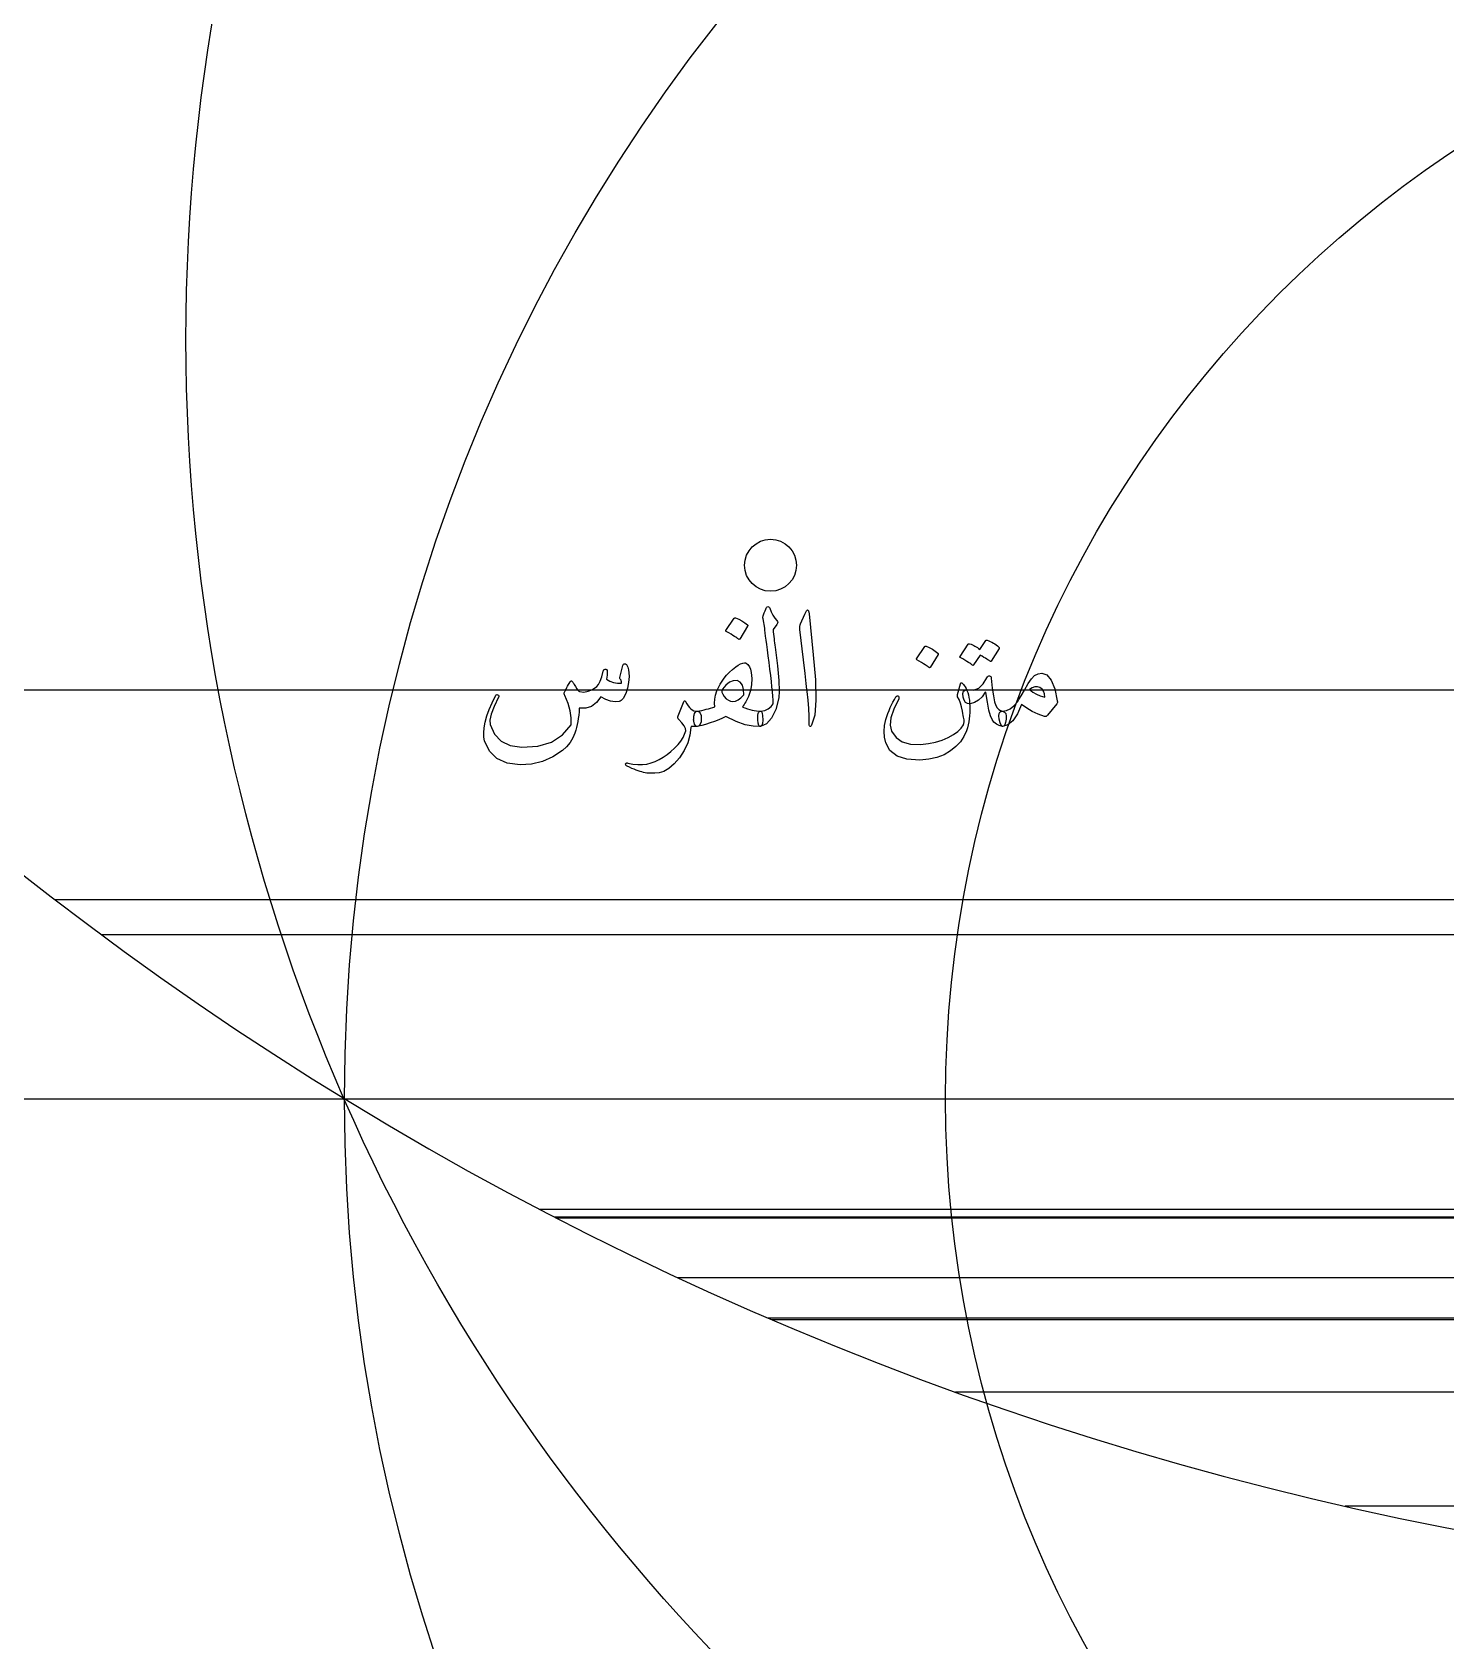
# Model space of a CAD drawing. Header units: millimetres. Extents: x -91 to 91, y -91 to 116.
# Drawn here: x -63.23 to -19.68, y -16.7 to 32.87 of the extents above; entities that cross this region are included whole.
import ezdxf

# ---------------------------------------------------------------- set-up
doc = ezdxf.new("R2010")
doc.units = ezdxf.units.MM
for name, color, linetype in [('CUT_OUTER', 1, 'Continuous'), ('ENGRAVE', 7, 'Continuous'), ('ENGRAVE_FINE', 8, 'Continuous'), ('TEXT', 5, 'Continuous')]:
    doc.layers.add(name, color=color, linetype=linetype)

msp = doc.modelspace()

# ---------------------------------------------------------------- linework, layer by layer
at = {"layer": 'CUT_OUTER'}
msp.add_arc((0, 0), 91, 177.91058, 3.515654, dxfattribs=at)
at = {"layer": 'ENGRAVE'}
msp.add_lwpolyline([(-81.9, 0), (81.9, 0)], dxfattribs=at)
for centre, radius in [((0, 0), 90.5359), ((0, 0), 88.1535), ((0, 0), 83.7291), ((0, 0), 81.9), ((0, 23.4034), 58.4966), ((0, 0), 53.6109), ((0, 0), 35.0931), ((-40.4864, 16.4431), 0.8)]:
    msp.add_circle(centre, radius, dxfattribs=at)
msp.add_arc((0, 87.485), 102.6048, 219.725372, 320.274628, dxfattribs=at)
at = {"layer": 'ENGRAVE_FINE'}
for points in [[(70.1335, 12.5914), (-70.1335, 12.5914)], [(62.5216, 6.129), (-62.5216, 6.129)], [(61.0906, 5.049), (-61.0906, 5.049)], [(47.6005, -3.4102), (-47.6005, -3.4102)], [(47.1392, -3.6503), (-47.1392, -3.6503)], [(47.0811, -3.6803), (-47.0811, -3.6803)], [(43.349, -5.5129), (-43.349, -5.5129)], [(40.5577, -6.7637), (-40.5577, -6.7637)], [(40.4367, -6.8157), (-40.4367, -6.8157)], [(34.7867, -9.0429), (-34.7867, -9.0429)], [(22.7858, -12.5578), (-22.7858, -12.5578)]]:
    msp.add_lwpolyline(points, dxfattribs=at)
at = {"layer": 'TEXT'}
for points in [[(-40.7137, 14.888), (-40.6789, 14.9723), (-40.6517, 15.0391), (-40.6324, 15.0885), (-40.6207, 15.1205), (-40.6117, 15.1409), (-40.6001, 15.1554), (-40.5859, 15.1641), (-40.5691, 15.167), (-40.55, 15.1638), (-40.5342, 15.1541), (-40.5216, 15.138), (-40.5122, 15.1154), (-40.4693, 15.0046), (-40.418, 14.9048), (-40.3582, 14.816), (-40.2901, 14.7382), (-40.271, 14.7133), (-40.2655, 14.6852), (-40.2736, 14.6539), (-40.2952, 14.6194), (-40.4089, 14.4592), (-40.4012, 14.3875), (-40.3934, 14.3171), (-40.3857, 14.248), (-40.3779, 14.1802), (-40.3702, 14.1137), (-40.3624, 14.0485), (-40.3547, 13.9845), (-40.3469, 13.9219), (-40.2756, 13.342), (-40.232, 12.8886), (-40.2161, 12.5618), (-40.2281, 12.3616), (-40.3256, 11.9984), (-40.4528, 11.73), (-40.6098, 11.5566), (-40.7964, 11.4782), (-40.8016, 11.4782), (-40.8067, 11.4782), (-40.8119, 11.4782), (-40.8171, 11.4782), (-40.8477, 11.5072), (-40.8674, 11.5737), (-40.8762, 11.6777), (-40.8739, 11.8192), (-40.869, 11.8715), (-40.8545, 11.9096), (-40.8303, 11.9335), (-40.7964, 11.9431), (-40.6653, 11.9693), (-40.5562, 12.0168), (-40.469, 12.0855), (-40.4037, 12.1756), (-40.4081, 12.2838), (-40.416, 12.4068), (-40.4275, 12.5447), (-40.4425, 12.6975), (-40.4607, 12.8644), (-40.4819, 13.0449), (-40.5059, 13.239), (-40.5329, 13.4466), (-40.5578, 13.6507), (-40.5807, 13.8341), (-40.6017, 13.9968), (-40.6207, 14.1389), (-40.6372, 14.2603), (-40.6504, 14.361), (-40.6605, 14.4411), (-40.6672, 14.5005), (-40.7189, 14.795), (-40.7205, 14.8241), (-40.7202, 14.8493), (-40.7179, 14.8706), (-40.7137, 14.888)], [(-39.4325, 14.9397), (-39.383, 15.0353), (-39.3433, 15.0689), (-39.3133, 15.0404), (-39.293, 14.95), (-39.1741, 13.6842), (-39.1034, 12.9073), (-39.0876, 12.2867), (-39.1267, 11.8224), (-39.2206, 11.5143), (-39.2377, 11.4891), (-39.2529, 11.4756), (-39.2662, 11.4736), (-39.2775, 11.4833), (-39.2865, 11.4985), (-39.293, 11.5182), (-39.2968, 11.5424), (-39.2981, 11.5712), (-39.2981, 11.7949), (-39.3085, 12.0323), (-39.3291, 12.2832), (-39.3601, 12.5476), (-39.3669, 12.6167), (-39.3872, 12.8034), (-39.4211, 13.1075), (-39.4686, 13.5292), (-39.5823, 14.4644), (-39.5849, 14.5141), (-39.5823, 14.56), (-39.5745, 14.6019), (-39.5616, 14.64)], [(-41.6075, 14.8105), (-41.6011, 14.817), (-41.592, 14.8209), (-41.5804, 14.8222), (-41.5662, 14.8209), (-41.4658, 14.7802), (-41.3712, 14.7304), (-41.2824, 14.6717), (-41.1994, 14.6039), (-41.1913, 14.5935), (-41.1878, 14.5832), (-41.1887, 14.5729), (-41.1942, 14.5625), (-41.437, 14.1699), (-41.4461, 14.1605), (-41.4577, 14.1583), (-41.4719, 14.1631), (-41.4887, 14.1751), (-41.5032, 14.1854), (-41.5262, 14.2009), (-41.5575, 14.2216), (-41.5972, 14.2474), (-41.646, 14.2784), (-41.7044, 14.3146), (-41.7725, 14.3559), (-41.8503, 14.4024), (-41.8607, 14.4101), (-41.8658, 14.4179), (-41.8658, 14.4256), (-41.8607, 14.4334)], [(-35.7384, 13.9374), (-35.732, 13.9439), (-35.7229, 13.9477), (-35.7113, 13.949), (-35.6971, 13.9477), (-35.5967, 13.907), (-35.5021, 13.8573), (-35.4133, 13.7986), (-35.3303, 13.7307), (-35.3222, 13.7204), (-35.3187, 13.7101), (-35.3196, 13.6997), (-35.3251, 13.6894), (-35.5679, 13.2968), (-35.577, 13.2874), (-35.5886, 13.2851), (-35.6028, 13.29), (-35.6196, 13.3019), (-35.6341, 13.3123), (-35.6571, 13.3278), (-35.6884, 13.3484), (-35.7281, 13.3743), (-35.7769, 13.4053), (-35.8353, 13.4414), (-35.9034, 13.4828), (-35.9813, 13.5292), (-35.9916, 13.537), (-35.9968, 13.5447), (-35.9968, 13.5525), (-35.9916, 13.5602)], [(-33.8578, 14.1234), (-33.8514, 14.1298), (-33.8423, 14.1337), (-33.8307, 14.135), (-33.8165, 14.1337), (-33.7657, 14.1147), (-33.7164, 14.0937), (-33.6688, 14.0708), (-33.6228, 14.0459), (-33.5781, 14.0188), (-33.5343, 13.9891), (-33.4915, 13.9568), (-33.4497, 13.9219), (-33.4416, 13.9112), (-33.4381, 13.8999), (-33.439, 13.888), (-33.4445, 13.8754), (-33.6925, 13.4828), (-33.6993, 13.4776), (-33.7093, 13.4776), (-33.7226, 13.4828), (-33.739, 13.4931), (-33.7503, 13.5026), (-33.7687, 13.5157), (-33.7942, 13.5323), (-33.8269, 13.5525), (-33.8669, 13.5766), (-33.9147, 13.6048), (-33.9702, 13.6373), (-34.0335, 13.6739), (-34.2298, 13.3691), (-34.2389, 13.3597), (-34.2505, 13.3575), (-34.2647, 13.3623), (-34.2815, 13.3743), (-34.296, 13.3846), (-34.319, 13.4001), (-34.3503, 13.4208), (-34.39, 13.4466), (-34.4388, 13.4776), (-34.4972, 13.5138), (-34.5653, 13.5551), (-34.6431, 13.6016), (-34.6512, 13.6093), (-34.6548, 13.6171), (-34.6538, 13.6248), (-34.6483, 13.6326), (-34.3952, 14.0097), (-34.3887, 14.0162), (-34.3797, 14.0201), (-34.368, 14.0214), (-34.3538, 14.0201), (-34.3106, 14.006), (-34.2686, 13.9897), (-34.2279, 13.9711), (-34.1885, 13.9503), (-34.1504, 13.9276), (-34.1136, 13.9032), (-34.0781, 13.8772), (-34.0438, 13.8496)], [(-45.0329, 13.3536), (-45.0238, 13.3762), (-45.0122, 13.3923), (-44.998, 13.402), (-44.9812, 13.4053), (-44.9596, 13.4027), (-44.9412, 13.3949), (-44.926, 13.382), (-44.9141, 13.3639), (-44.8847, 13.2993), (-44.8637, 13.2193), (-44.8511, 13.1237), (-44.8469, 13.0126), (-44.8582, 12.8311), (-44.8921, 12.6587), (-44.9486, 12.4953), (-45.0277, 12.341), (-45.0548, 12.3038), (-45.0845, 12.2751), (-45.1168, 12.2548), (-45.1517, 12.2428), (-45.278, 12.2347), (-45.4139, 12.257), (-45.5595, 12.3096), (-45.7149, 12.3926), (-45.8456, 12.2134), (-46.0003, 12.0943), (-46.1789, 12.0352), (-46.3813, 12.0361), (-46.3879, 11.9272), (-46.3975, 11.8224), (-46.4099, 11.7218), (-46.4252, 11.6254), (-46.4435, 11.5326), (-46.4646, 11.4426), (-46.4887, 11.3556), (-46.5157, 11.2715), (-46.5783, 11.1197), (-46.6629, 10.9796), (-46.7695, 10.8511), (-46.898, 10.7342), (-47.1986, 10.534), (-47.5167, 10.3932), (-47.8522, 10.3118), (-48.2051, 10.2899), (-48.6026, 10.3438), (-48.9168, 10.4849), (-49.1476, 10.7132), (-49.2952, 11.0287), (-49.3152, 11.1423), (-49.3185, 11.2767), (-49.3049, 11.4317), (-49.2745, 11.6073), (-49.2258, 11.7998), (-49.157, 12), (-49.0682, 12.2079), (-48.9594, 12.4236), (-48.9507, 12.4372), (-48.94, 12.4469), (-48.9274, 12.4527), (-48.9129, 12.4546), (-48.8984, 12.4533), (-48.8858, 12.4495), (-48.8751, 12.443), (-48.8664, 12.434), (-48.8606, 12.4207), (-48.8586, 12.4068), (-48.8606, 12.3923), (-48.8664, 12.3771), (-49.0046, 12.0901), (-49.0937, 11.854), (-49.1338, 11.669), (-49.1247, 11.535), (-48.9943, 11.2395), (-48.7889, 11.0248), (-48.5086, 10.8908), (-48.1534, 10.8375), (-47.6568, 10.8692), (-47.2364, 10.9951), (-46.8922, 11.2153), (-46.6242, 11.5298), (-46.6251, 11.7371), (-46.659, 11.9561), (-46.7259, 12.1866), (-46.8256, 12.4288), (-46.8382, 12.4533), (-46.845, 12.4753), (-46.846, 12.4947), (-46.8411, 12.5115), (-46.8134, 12.5691), (-46.7869, 12.6232), (-46.7617, 12.6737), (-46.7378, 12.7207), (-46.7152, 12.7635), (-46.6939, 12.8014), (-46.6739, 12.8345), (-46.6551, 12.8628), (-46.6445, 12.8747), (-46.6332, 12.8796), (-46.6212, 12.8773), (-46.6087, 12.8679), (-46.6022, 12.8608), (-46.5932, 12.8499), (-46.5815, 12.835), (-46.5673, 12.8163), (-46.5512, 12.7937), (-46.5337, 12.7672), (-46.515, 12.7368), (-46.495, 12.7026), (-46.4543, 12.6367), (-46.4201, 12.589), (-46.3923, 12.5592), (-46.371, 12.5476), (-46.2367, 12.5363), (-46.1023, 12.5592), (-45.968, 12.6164), (-45.8337, 12.7078), (-45.7849, 12.7685), (-45.7368, 12.8679), (-45.6893, 13.0061), (-45.6425, 13.1831), (-45.638, 13.1999), (-45.6296, 13.2141), (-45.6173, 13.2257), (-45.6012, 13.2348), (-45.586, 13.2406), (-45.5715, 13.2425), (-45.5576, 13.2406), (-45.5444, 13.2348), (-45.5247, 13.2025), (-45.5172, 13.1418), (-45.5221, 13.0526), (-45.5392, 12.9351), (-45.4349, 12.8712), (-45.3235, 12.8292), (-45.205, 12.8092), (-45.0794, 12.8111), (-45.081, 12.8489), (-45.0858, 12.8796), (-45.0939, 12.9031), (-45.1052, 12.9196), (-45.1181, 12.9351), (-45.1259, 12.9506), (-45.1285, 12.9661), (-45.1259, 12.9816)], [(-41.2872, 13.4363), (-41.2798, 13.4361), (-41.273, 13.4356), (-41.2669, 13.4348), (-41.2614, 13.4337), (-41.2562, 13.4322), (-41.251, 13.4304), (-41.2459, 13.4283), (-41.2407, 13.4259), (-41.1842, 13.3791), (-41.1387, 13.3161), (-41.1041, 13.237), (-41.0805, 13.1418), (-41.0609, 12.9483), (-41.0689, 12.7607), (-41.1048, 12.5789), (-41.1684, 12.403), (-41.1871, 12.3616), (-41.2071, 12.3203), (-41.2284, 12.279), (-41.251, 12.2376), (-41.2749, 12.1963), (-41.3001, 12.155), (-41.3266, 12.1136), (-41.3544, 12.0723), (-41.2756, 12.0453), (-41.1994, 12.0213), (-41.1258, 12.0001), (-41.0547, 11.9819), (-40.9863, 11.9669), (-40.9204, 11.9554), (-40.8571, 11.9475), (-40.7964, 11.9431), (-40.7731, 11.9351), (-40.7551, 11.9109), (-40.7421, 11.8705), (-40.7344, 11.814), (-40.7266, 11.6709), (-40.7344, 11.5673), (-40.7576, 11.503), (-40.7964, 11.4782), (-41.0179, 11.4795), (-41.2691, 11.5298), (-41.55, 11.6293), (-41.8607, 11.7778), (-41.965, 11.7287), (-42.0815, 11.6797), (-42.2104, 11.6306), (-42.3515, 11.5815), (-42.4926, 11.5363), (-42.6059, 11.504), (-42.6915, 11.4846), (-42.7493, 11.4782), (-42.7784, 11.4853), (-42.8036, 11.5066), (-42.8249, 11.5421), (-42.8423, 11.5918), (-42.8489, 11.6202), (-42.8533, 11.6487), (-42.8554, 11.6771), (-42.8552, 11.7055), (-42.8534, 11.7339), (-42.8507, 11.7623), (-42.847, 11.7907), (-42.8423, 11.8192), (-42.8268, 11.8715), (-42.8061, 11.9096), (-42.7803, 11.9335), (-42.7493, 11.9431), (-42.6754, 11.9565), (-42.6034, 11.9709), (-42.5333, 11.9863), (-42.4652, 12.0026), (-42.3983, 12.0198), (-42.3321, 12.0381), (-42.2666, 12.0573), (-42.2017, 12.0775), (-42.2114, 12.1934), (-42.2043, 12.3138), (-42.1804, 12.4388), (-42.1397, 12.5683), (-42.0946, 12.6726), (-42.0422, 12.7737), (-41.9823, 12.8715), (-41.9149, 12.9661), (-41.8395, 13.0575), (-41.7554, 13.1456), (-41.6626, 13.2306), (-41.561, 13.3123), (-41.4819, 13.3665), (-41.4099, 13.4053), (-41.345, 13.4285), (-41.2872, 13.4363)], [(-33.336, 11.4782), (-33.4397, 11.503), (-33.5285, 11.5466), (-33.6024, 11.6089), (-33.6615, 11.69), (-33.7087, 11.804), (-33.7571, 11.9806), (-33.8068, 12.2199), (-33.8578, 12.5218), (-33.8611, 12.5337), (-33.8656, 12.5386), (-33.8714, 12.5363), (-33.8785, 12.527), (-33.9693, 12.3888), (-34.0761, 12.2841), (-34.1992, 12.2131), (-34.3383, 12.1756), (-34.4178, 12.1805), (-34.4804, 12.2157), (-34.5263, 12.2812), (-34.5553, 12.3771), (-34.5605, 12.4859), (-34.5398, 12.5592), (-34.4933, 12.597), (-34.421, 12.5993), (-34.2344, 12.5957), (-34.0723, 12.6574), (-33.9347, 12.7843), (-33.8217, 12.9764), (-33.8052, 13.0074), (-33.7868, 13.0281), (-33.7665, 13.0384), (-33.7442, 13.0384), (-33.7213, 13.0297), (-33.7041, 13.0139), (-33.6928, 12.991), (-33.6874, 12.9609), (-33.6554, 12.6568), (-33.6215, 12.4159), (-33.5856, 12.2383), (-33.5479, 12.124), (-33.5056, 12.0526), (-33.4562, 11.9987), (-33.3996, 11.9622), (-33.336, 11.9431), (-33.2769, 11.9199), (-33.2392, 11.8708), (-33.2227, 11.7959), (-33.2275, 11.6952), (-33.2459, 11.5964), (-33.2702, 11.5272), (-33.3002, 11.4879), (-33.336, 11.4782)], [(-32.1323, 13.1211), (-31.9705, 13.0636), (-31.8365, 12.9015), (-31.7302, 12.6348), (-31.6518, 12.2635), (-31.6489, 12.2367), (-31.6505, 12.2131), (-31.6566, 12.1928), (-31.6673, 12.1756), (-31.9514, 11.8192), (-31.9711, 11.7975), (-31.9941, 11.7843), (-32.0202, 11.7794), (-32.0496, 11.783), (-32.2427, 11.8489), (-32.4242, 11.9328), (-32.594, 12.0349), (-32.7522, 12.155), (-32.8798, 11.8589), (-33.0196, 11.6474), (-33.1717, 11.5205), (-33.336, 11.4782), (-33.3544, 11.4849), (-33.3735, 11.5053), (-33.3932, 11.5392), (-33.4135, 11.5867), (-33.4449, 11.7042), (-33.4562, 11.7985), (-33.4474, 11.8695), (-33.4187, 11.9173), (-33.4019, 11.9286), (-33.3825, 11.9367), (-33.3606, 11.9415), (-33.336, 11.9431), (-33.2185, 11.9632), (-33.1035, 12.0181), (-32.9912, 12.1078), (-32.8814, 12.2325), (-32.8333, 12.3048), (-32.7613, 12.4236), (-32.6654, 12.589), (-32.5456, 12.8008), (-32.4519, 12.9409), (-32.3518, 13.041), (-32.2453, 13.1011), (-32.1323, 13.1211)], [(-41.5197, 12.8886), (-41.6408, 12.8818), (-41.7561, 12.8357), (-41.8655, 12.7501), (-41.9692, 12.6251), (-41.9869, 12.5838), (-41.9834, 12.5321), (-41.9585, 12.4701), (-41.9123, 12.3978), (-41.8513, 12.33), (-41.7871, 12.2816), (-41.7196, 12.2525), (-41.6489, 12.2428), (-41.5714, 12.2554), (-41.4887, 12.2932), (-41.4009, 12.3561), (-41.3079, 12.4443), (-41.3153, 12.6174), (-41.3531, 12.7491), (-41.4212, 12.8395), (-41.5197, 12.8886)], [(-34.4933, 12.6923), (-34.4638, 12.6401), (-34.4371, 12.5819), (-34.4134, 12.5174), (-34.3926, 12.4469), (-34.3753, 12.3699), (-34.3622, 12.2861), (-34.3533, 12.1955), (-34.3487, 12.0981), (-34.3458, 11.9982), (-34.3474, 11.8999), (-34.3535, 11.8032), (-34.3642, 11.7081), (-34.3793, 11.6143), (-34.399, 11.5214), (-34.4233, 11.4296), (-34.452, 11.3387), (-34.5292, 11.1662), (-34.6367, 11.0054), (-34.7746, 10.8563), (-34.9428, 10.7187), (-35.1395, 10.6025), (-35.3626, 10.5172), (-35.6122, 10.463), (-35.8883, 10.4397), (-36.2832, 10.4633), (-36.5896, 10.5598), (-36.8076, 10.7294), (-36.9371, 10.9719), (-36.9755, 11.1465), (-36.9874, 11.3245), (-36.9729, 11.5056), (-36.9319, 11.69), (-36.9022, 11.7844), (-36.8699, 11.8766), (-36.835, 11.9666), (-36.7976, 12.0542), (-36.7575, 12.14), (-36.7149, 12.2241), (-36.6697, 12.3066), (-36.6219, 12.3875), (-36.6093, 12.401), (-36.5974, 12.4107), (-36.5861, 12.4165), (-36.5754, 12.4185), (-36.5612, 12.4168), (-36.5496, 12.412), (-36.5405, 12.4039), (-36.5341, 12.3926), (-36.5305, 12.3791), (-36.5302, 12.3642), (-36.5331, 12.3481), (-36.5392, 12.3306), (-36.6923, 12.0126), (-36.7795, 11.7404), (-36.8008, 11.514), (-36.7562, 11.3335), (-36.6209, 11.1372), (-36.4269, 11.0029), (-36.174, 10.9305), (-35.8624, 10.9202), (-35.6251, 10.9451), (-35.4039, 10.9886), (-35.1989, 11.051), (-35.01, 11.132), (-34.8511, 11.2224), (-34.7206, 11.318), (-34.6186, 11.4188), (-34.545, 11.5247), (-34.5424, 11.5303), (-34.5398, 11.5369), (-34.5372, 11.5445), (-34.5347, 11.5531), (-34.5321, 11.5629), (-34.5295, 11.5744), (-34.5269, 11.5875), (-34.5243, 11.6022), (-34.5208, 11.6211), (-34.5204, 11.6467), (-34.5234, 11.6792), (-34.5295, 11.7184), (-34.5379, 11.7644), (-34.5476, 11.8172), (-34.5585, 11.8768), (-34.5708, 11.9431), (-34.5999, 12.0759), (-34.6354, 12.195), (-34.6774, 12.3006), (-34.7258, 12.3926), (-34.7297, 12.4065), (-34.731, 12.4223), (-34.7297, 12.4401), (-34.7258, 12.4598), (-34.638, 12.7853), (-34.6325, 12.8011), (-34.6264, 12.8124), (-34.6196, 12.8192), (-34.6122, 12.8214), (-34.607, 12.8231), (-34.6018, 12.8227), (-34.5967, 12.8205), (-34.5915, 12.8163), (-34.5699, 12.7969), (-34.5463, 12.7698), (-34.5208, 12.7349), (-34.4933, 12.6923)], [(-32.5042, 12.6148), (-32.4074, 12.5341), (-32.2976, 12.4675), (-32.1749, 12.4152), (-32.0393, 12.3771), (-32.0467, 12.4788), (-32.0741, 12.5618), (-32.1216, 12.6261), (-32.1891, 12.6716), (-32.2669, 12.6952), (-32.3454, 12.6936), (-32.4245, 12.6668), (-32.5042, 12.6148)], [(-43.3331, 11.7985), (-43.173, 12.2118), (-43.1552, 12.2447), (-43.1381, 12.2609), (-43.1216, 12.2602), (-43.1058, 12.2428), (-43.0625, 12.1705), (-43.0206, 12.1085), (-42.9799, 12.0568), (-42.9405, 12.0155), (-42.8972, 11.9838), (-42.8501, 11.9612), (-42.799, 11.9477), (-42.7441, 11.9431), (-42.6899, 11.9289), (-42.6511, 11.8863), (-42.6279, 11.8153), (-42.6202, 11.7158), (-42.6279, 11.6157), (-42.6511, 11.5427), (-42.6899, 11.4969), (-42.7441, 11.4782), (-42.7858, 11.4762), (-42.8281, 11.4756), (-42.871, 11.4762), (-42.9146, 11.4782), (-42.9221, 11.4762), (-42.9288, 11.4704), (-42.935, 11.4607), (-42.9405, 11.4472), (-42.9682, 11.2027), (-43.0361, 10.9654), (-43.1439, 10.7352), (-43.2918, 10.512), (-43.4568, 10.318), (-43.616, 10.1749), (-43.7694, 10.0829), (-43.9169, 10.0419), (-44.0558, 10.0312), (-44.183, 10.0303), (-44.2986, 10.039), (-44.4026, 10.0574), (-44.4534, 10.0716), (-44.5078, 10.0884), (-44.5658, 10.1078), (-44.6273, 10.1297), (-44.6921, 10.1549), (-44.7597, 10.184), (-44.8303, 10.2169), (-44.9037, 10.2537), (-44.9221, 10.2621), (-44.936, 10.2718), (-44.9454, 10.2828), (-44.9502, 10.2951), (-44.9534, 10.3115), (-44.9528, 10.3248), (-44.9483, 10.3348), (-44.9399, 10.3415), (-44.9289, 10.3477), (-44.9166, 10.3506), (-44.9031, 10.3503), (-44.8882, 10.3467), (-44.7255, 10.3138), (-44.5731, 10.2976), (-44.431, 10.2983), (-44.2992, 10.3157), (-44.169, 10.3501), (-44.0416, 10.3964), (-43.9171, 10.4547), (-43.7955, 10.525), (-43.6765, 10.6068), (-43.5598, 10.7), (-43.4453, 10.8044), (-43.3331, 10.9202), (-43.2488, 11.0258), (-43.182, 11.1307), (-43.1326, 11.235), (-43.1006, 11.3387), (-43.11, 11.411), (-43.1484, 11.4937), (-43.2159, 11.5867), (-43.3125, 11.69), (-43.3292, 11.7123), (-43.3383, 11.7378), (-43.3396, 11.7665), (-43.3331, 11.7985)]]:
    msp.add_lwpolyline(points, close=True, dxfattribs=at)

doc.saveas('drawing.dxf')
